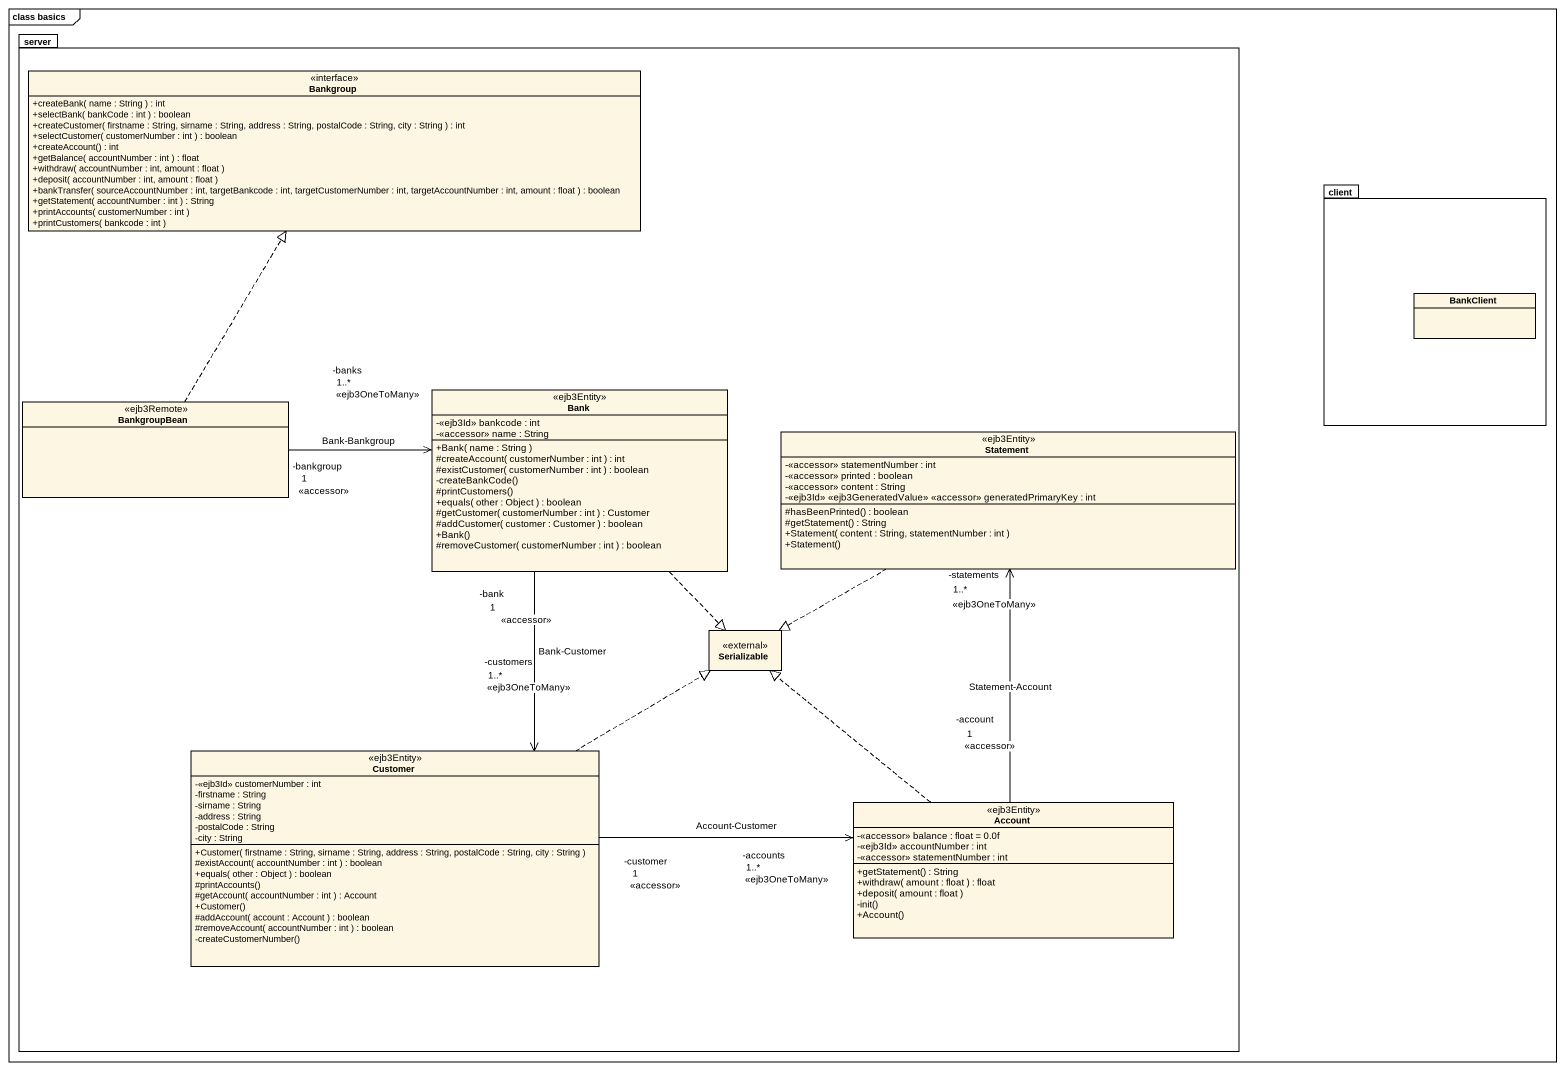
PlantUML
@startuml
mainframe class basics
hide circle
hide empty members
skinparam classAttributeIconSize 0
package server {
  interface Bankgroup {
    +createBank( name : String ) : int
    +selectBank( bankCode : int ) : boolean
    +createCustomer( firstname : String, sirname : String, address : String, postalCode : String, city : String ) : int
    +selectCustomer( customerNumber : int ) : boolean
    +createAccount() : int
    +getBalance( accountNumber : int ) : float
    +withdraw( accountNumber : int, amount : float )
    +deposit( accountNumber : int, amount : float )
    +bankTransfer( sourceAccountNumber : int, targetBankcode : int, targetCustomerNumber : int, targetAccountNumber : int, amount : float ) : boolean
    +getStatement( accountNumber : int ) : String
    +printAccounts( customerNumber : int )
    +printCustomers( bankcode : int )
  }
  class Bank <<ejb3Entity>> {
    -<<ejb3Id>> bankcode : int
    -<<accessor>> name : String
    +Bank( name : String )
    #createAccount( customerNumber : int ) : int
    #existCustomer( customerNumber : int ) : boolean
    -createBankCode()
    #printCustomers()
    +equals( other : Object ) : boolean
    #getCustomer( customerNumber : int ) : Customer
    #addCustomer( customer : Customer ) : boolean
    +Bank()
    #removeCustomer( customerNumber : int ) : boolean
  }
  class BankgroupBean <<ejb3Remote>>
  class Statement <<ejb3Entity>> {
    -<<accessor>> statementNumber : int
    -<<accessor>> printed : boolean
    -<<accessor>> content : String
    -<<ejb3Id>> <<ejb3GeneratedValue>> <<accessor>> generatedPrimaryKey : int
    #hasBeenPrinted() : boolean
    #getStatement() : String
    +Statement( content : String, statementNumber : int )
    +Statement()
  }
  interface Serializable <<external>>
  class Customer <<ejb3Entity>> {
    -<<ejb3Id>> customerNumber : int
    -firstname : String
    -sirname : String
    -address : String
    -postalCode : String
    -city : String
    +Customer( firstname : String, sirname : String, address : String, postalCode : String, city : String )
    #existAccount( accountNumber : int ) : boolean
    +equals( other : Object ) : boolean
    #printAccounts()
    #getAccount( accountNumber : int ) : Account
    +Customer()
    #addAccount( account : Account ) : boolean
    #removeAccount( accountNumber : int ) : boolean
    -createCustomerNumber()
  }
  class Account <<ejb3Entity>> {
    -<<accessor>> balance : float = 0.0f
    -<<ejb3Id>> accountNumber : int
    -<<accessor>> statementNumber : int
    +getStatement() : String
    +withdraw( amount : float ) : float
    +deposit( amount : float )
    -init()
    +Account()
  }
}
package client {
  class BankClient
}
Bank ..|> Serializable
Bank "-bank\n1\n<<accessor>>" --> "-customers\n1..*\n<<ejb3OneToMany>>" Customer : Bank-Customer
BankgroupBean .up.|> Bankgroup
BankgroupBean "-bankgroup\n1\n<<accessor>>" -right-> "-banks\n1..*\n<<ejb3OneToMany>>" Bank : Bank-Bankgroup
Statement .left.|> Serializable
Statement "-statements\n1..*\n<<ejb3OneToMany>>" <-- "-account\n1\n<<accessor>>" Account : Statement-Account
Customer .right.|> Serializable
Account .up.|> Serializable
Account "-accounts\n1..*\n<<ejb3OneToMany>>" <-left- "-customer\n1\n<<accessor>>" Customer : Account-Customer
@enduml
